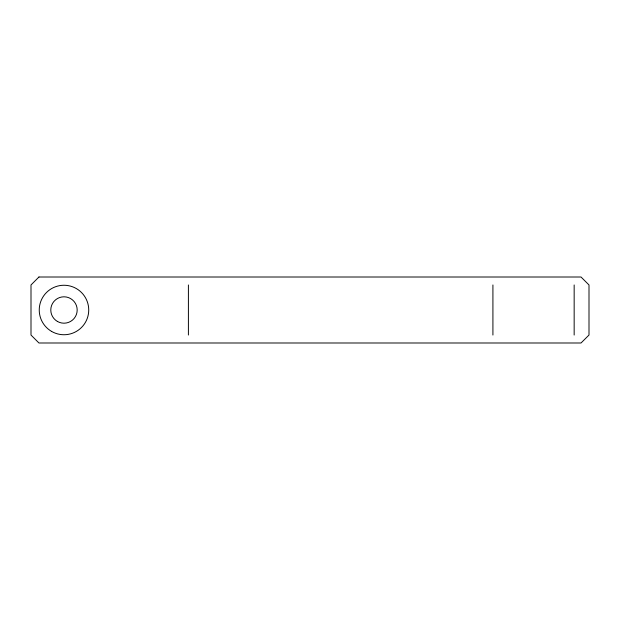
<?xml version="1.0" encoding="UTF-8"?>
<svg xmlns="http://www.w3.org/2000/svg" width="620" height="620" viewBox="0 0 620 620"><rect width="100%" height="100%" fill="white"/><g stroke="black" fill="none" stroke-linecap="round" stroke-linejoin="round"><path stroke-width="0.93" d="M574.159 284.96L574.159 335.04M492.916 284.96L492.916 335.04M188.403 284.96L188.403 335.04M38.944 277.008L31 284.96L31 335.04L38.944 342.992L581.025 342.992L589 335.04L589 284.96L581.025 277.008L38.944 277.008M51.615 331.429A24.746 24.746 0 0 0 88.73 310A24.746 24.746 0 0 0 51.615 288.571A24.746 24.746 0 0 0 51.615 331.429M57.389 321.431A13.198 13.198 0 0 0 77.182 310A13.198 13.198 0 0 0 57.389 298.569A13.198 13.198 0 0 0 57.389 321.431"/></g></svg>
